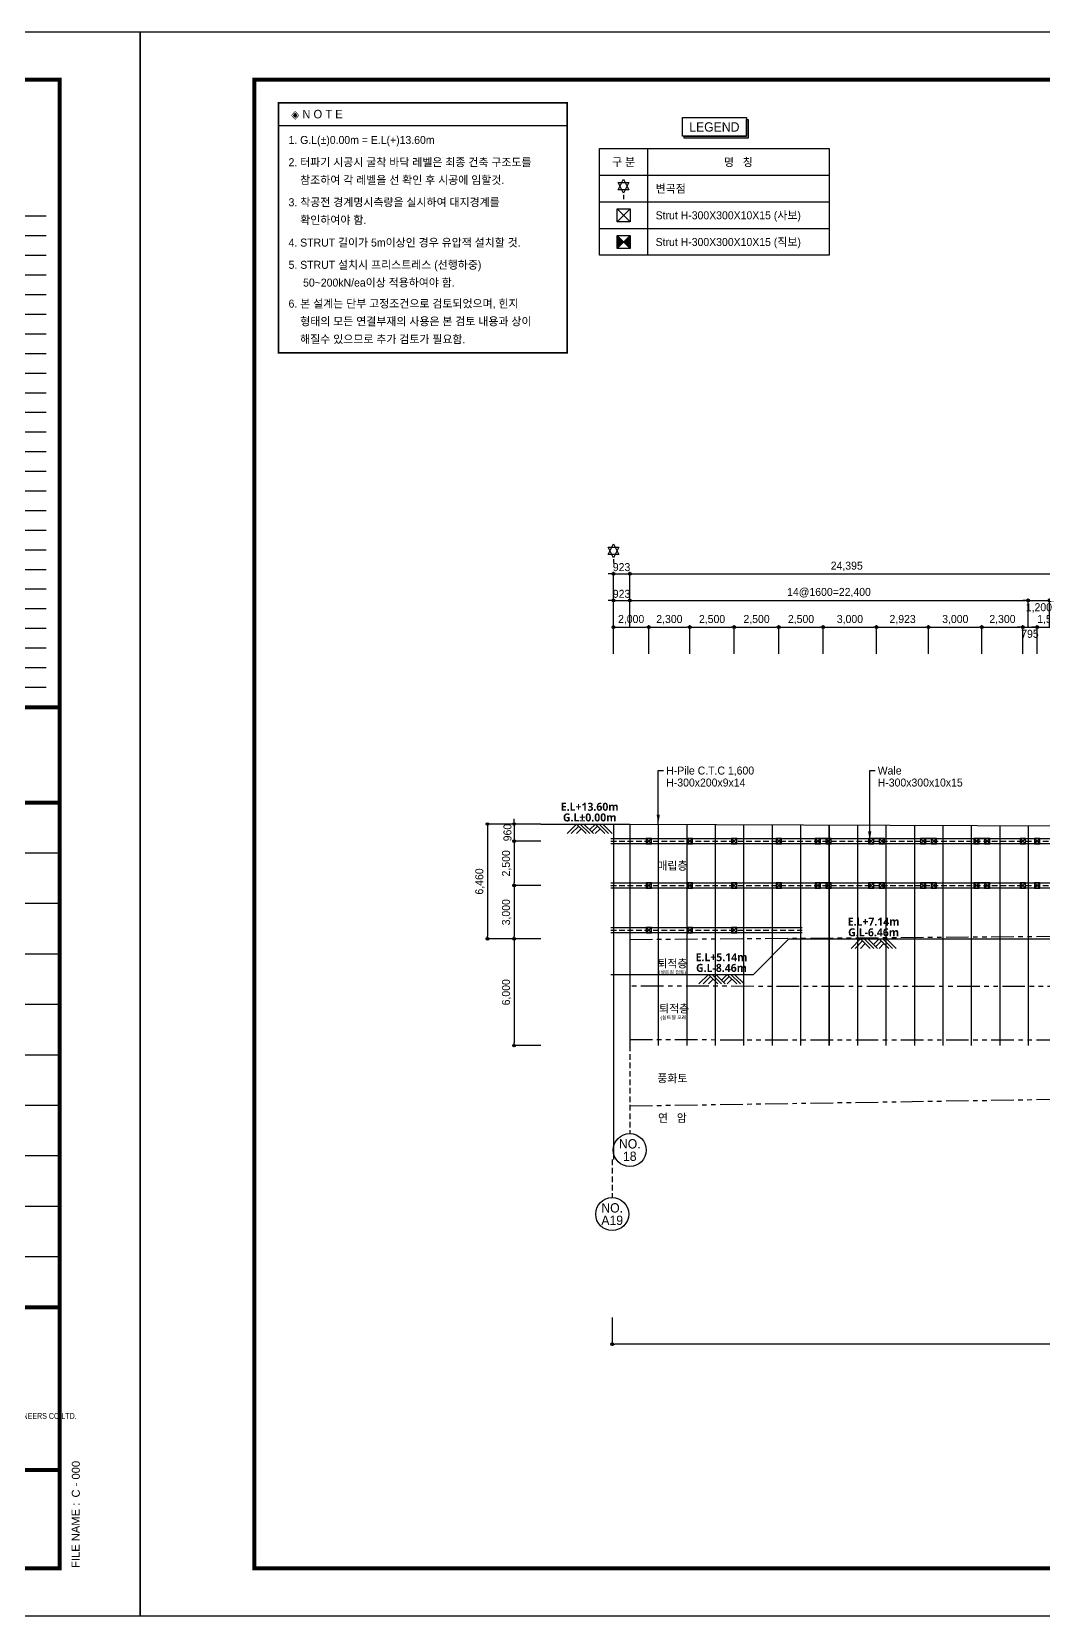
# Model space of a CAD drawing. Header units: millimetres. Extents: x 1073475 to 2890243, y -1340830 to -367733.
# Drawn here: x 2329089 to 2385959, y -456833 to -367733 of the extents above; entities that cross this region are included whole.
import ezdxf
from ezdxf.enums import TextEntityAlignment as Align

# ---------------------------------------------------------------- set-up
doc = ezdxf.new("R2010")
doc.units = ezdxf.units.MM
doc.header["$LTSCALE"] = 50
doc.header["$PDMODE"] = 3
doc.header["$PDSIZE"] = 100
doc.linetypes.add('HIDDEN', pattern=[9.525, 6.35, -3.175])
doc.linetypes.add('PHANTOM', pattern=[63.5, 31.75, -6.35, 6.35, -6.35, 6.35, -6.35])
doc.layers.get('Defpoints').update_dxf_attribs({"color": 151})
for name, color, linetype in [('0-재료표-1', 3, 'Continuous'), ('0-재료표-T', 7, 'Continuous'), ('1', 1, 'Continuous'), ('11', 11, 'Continuous'), ('3', 3, 'Continuous'), ('4', 4, 'Continuous'), ('C-BOX', 1, 'Continuous'), ('C-DIM', 7, 'Continuous'), ('C-제원표T', 7, 'Continuous'), ('C_DIM', 1, 'Continuous'), ('NO', 2, 'Continuous'), ('NO-1', 9, 'HIDDEN'), ('PILE', 3, 'Continuous'), ('STRUT', 3, 'Continuous'), ('TEX', 3, 'Continuous'), ('TEXT', 3, 'Continuous'), ('TEXT1', 7, 'Continuous'), ('WALE-1', 3, 'Continuous'), ('WALE-2', 1, 'Continuous'), ('변곡점', 1, 'Continuous'), ('주상도0', 222, 'Continuous')]:
    doc.layers.add(name, color=color, linetype=linetype)
doc.styles.add('$1$돋움', font='')
doc.styles.add('RXHG', font='arial.ttf')
doc.styles.add('돋움', font='')
doc.styles.add('맑은고딕', font='malgunbd.ttf')
doc.styles.get('$1$돋움').set_extended_font_data('Dotum')
doc.styles.get('돋움').set_extended_font_data('Dotum')
doc.dimstyles.new('SAM-200-지시선', dxfattribs={"dimscale": 0.1, "dimtxt": 300, "dimasz": 360, "dimexe": 70, "dimexo": 0, "dimgap": 100, "dimtad": 1, "dimdec": 0, "dimzin": 0, "dimdsep": 46, "dimlunit": 6, "dimtxsty": '돋움', "dimcen": 100, "dimclrd": 1, "dimclre": 1, "dimclrt": 256, "dimadec": 0, "dimazin": 0, "dimtfac": 1, "dimtdec": 0, "dimtix": 1, "dimtmove": 2, "dimatfit": 3, "dimfxl": 70, "dimtolj": 1, "dimtzin": 0, "dimlwd": -1, "dimlwe": -1, "dimarcsym": 0})
doc.dimstyles.new('SAM-300', dxfattribs={"dimscale": 1.5, "dimtxt": 300, "dimasz": 100, "dimexe": 70, "dimexo": 0, "dimgap": 100, "dimtad": 1, "dimdec": 0, "dimzin": 0, "dimdsep": 46, "dimlunit": 6, "dimtxsty": '돋움', "dimblk": 'ORIGIN', "dimcen": 100, "dimclrd": 1, "dimclre": 1, "dimclrt": 7, "dimadec": 0, "dimazin": 0, "dimtfac": 1, "dimtdec": 0, "dimtix": 1, "dimtmove": 2, "dimatfit": 3, "dimfxl": 70, "dimtolj": 1, "dimtzin": 0, "dimlwd": -1, "dimlwe": -1, "dimarcsym": 0})

# ---------------------------------------------------------------- blocks, each defined once
blk = doc.blocks.new('dbox')
at = {"layer": '11'}
for p, q in [((4288, 57600), (81088, 57600)), ((4288, 1800), (4288, 57600)), ((81088, 57600), (81088, 1800)), ((81088, 1800), (4288, 1800))]:
    blk.add_line(p, q, dxfattribs=at)
at = {"layer": '11', "const_width": 150}
blk.add_lwpolyline([(81088, 1800), (4288, 1800), (4288, 57600), (81088, 57600)], close=True, dxfattribs=at)
for points in [[(81088, 34076), (74675, 34076)], [(81088, 30501), (74675, 30501)], [(81088, 11577), (74675, 11577)], [(81088, 5480), (74675, 5480)]]:
    blk.add_lwpolyline(points, dxfattribs=at)
at = {"layer": '3'}
for p, q in [((81088, 28609), (74675, 28609)), ((81088, 26717), (74675, 26717)), ((81088, 24824), (74675, 24824)), ((81088, 22932), (74675, 22932)), ((81088, 21039), (74675, 21039)), ((81088, 19147), (74675, 19147)), ((81088, 17255), (74675, 17255)), ((81088, 15362), (74675, 15362)), ((81088, 13470), (74675, 13470))]:
    blk.add_line(p, q, dxfattribs=at)
at = {"layer": '4'}
for p, q in [((80586, 52479), (75119, 52479)), ((80586, 51743), (75119, 51743)), ((80586, 51007), (75119, 51007)), ((80586, 50271), (75119, 50271)), ((80586, 49536), (75119, 49536)), ((80586, 48800), (75119, 48800)), ((80586, 48064), (75119, 48064)), ((80586, 47328), (75119, 47328)), ((80586, 46592), (75119, 46592)), ((80586, 45856), (75119, 45856)), ((80586, 45120), (75119, 45120)), ((80586, 44384), (75119, 44384)), ((80586, 43648), (75119, 43648)), ((80586, 42912), (75119, 42912)), ((80586, 42176), (75119, 42176)), ((80586, 41440), (75119, 41440)), ((80586, 40704), (75119, 40704)), ((80586, 39968), (75119, 39968)), ((80586, 39232), (75119, 39232)), ((80586, 38497), (75119, 38497)), ((80586, 37761), (75119, 37761)), ((80586, 37025), (75119, 37025)), ((80586, 36289), (75119, 36289)), ((80586, 35553), (75119, 35553)), ((80586, 34817), (75119, 34817))]:
    blk.add_line(p, q, dxfattribs=at)
at = {"layer": 'TEXT', "color": 7}
for p, q in [((0, 59400), (84100, 59400)), ((0, 0), (0, 59400)), ((84100, 59400), (84100, 0)), ((84100, 0), (0, 0))]:
    blk.add_line(p, q, dxfattribs=at)
at = {"layer": 'TEX', "color": 7, "linetype": 'Continuous', "style": 'RXHG', "width": 1}
blk.add_text('FILE NAME : ', height=300, rotation=90, dxfattribs=at).set_placement((81831, 1813))
at = {"layer": 'TEX', "color": 6, "linetype": 'Continuous', "style": 'RXHG', "width": 1}
for tag, p in [('일자', (76628, 15972)), ('축척', (76628, 13925)), ('설계번호', (76684, 12170))]:
    blk.add_attdef(tag, p, '', height=300, dxfattribs=at)
at = {"layer": 'TEX', "color": 7, "linetype": 'Continuous', "style": 'RXHG', "width": 1}
blk.add_attdef('파일명', (81840, 4453), '', height=300, rotation=90, dxfattribs=at)
at = {"layer": 'TEX', "linetype": 'Continuous', "style": 'RXHG', "width": 1}
for tag, p in [('도면명-1', (77799, 3389)), ('도면명-2', (77799, 2662))]:
    blk.add_attdef(tag, text='', height=400, dxfattribs=at).set_placement(p, align=Align.CENTER)
at = {"layer": 'TEXT1', "color": 4, "style": 'RXHG', "width": 0.68}
blk.add_text('SUNG WOO ARCHITECTS & ENGINEERS CO.LTD.', height=222.88, dxfattribs=at).set_placement((75467, 7400))
blk = doc.blocks.new('_Origin')
at = {"color": 0, "linetype": 'ByBlock', "lineweight": -2}
blk.add_line((0, 0), (-1, 0), dxfattribs=at)
blk.add_circle((0, 0), 0.5, dxfattribs=at)
blk = doc.blocks.new('*D248')
at = {"layer": 'C_DIM', "color": 1, "ltscale": 0.2, "transparency": 16777216}
for p, q in [((2362712, -399717), (2362712, -398112)), ((2362862, -398217), (2386957, -398217)), ((2387107, -399717), (2387107, -398112))]:
    blk.add_line(p, q, dxfattribs=at)
at = {"layer": 'Defpoints', "color": 0, "ltscale": 0.2, "transparency": 16777216}
for p in [(2387107, -398217), (2362712, -399717), (2387107, -399717)]:
    blk.add_point(p, dxfattribs=at)
at = {"layer": 'C_DIM', "color": 1, "ltscale": 0.2, "transparency": 16777216, "xscale": 150, "yscale": 150, "zscale": 150, "rotation": 180}
blk.add_blockref('_Origin', (2362712, -398217), dxfattribs=at)
at = {"layer": 'C_DIM', "color": 1, "ltscale": 0.2, "transparency": 16777216, "xscale": 150, "yscale": 150, "zscale": 150}
blk.add_blockref('_Origin', (2387107, -398217), dxfattribs=at)
at = {"layer": 'C_DIM', "color": 7, "ltscale": 0.2, "transparency": 16777216, "insert": (2374909, -397798), "char_height": 450, "attachment_point": 5, "style": '돋움'}
blk.add_mtext('\\A1;24,395', dxfattribs=at)
blk = doc.blocks.new('*D252')
at = {"layer": 'C_DIM', "color": 1, "ltscale": 0.2, "transparency": 16777216}
for p, q in [((2362712, -401217), (2362712, -399612)), ((2362862, -399717), (2384962, -399717)), ((2385112, -401217), (2385112, -399612))]:
    blk.add_line(p, q, dxfattribs=at)
at = {"layer": 'Defpoints', "color": 0, "ltscale": 0.2, "transparency": 16777216}
for p in [(2385112, -399717), (2362712, -401217), (2385112, -401217)]:
    blk.add_point(p, dxfattribs=at)
at = {"layer": 'C_DIM', "color": 1, "ltscale": 0.2, "transparency": 16777216, "xscale": 150, "yscale": 150, "zscale": 150, "rotation": 180}
blk.add_blockref('_Origin', (2362712, -399717), dxfattribs=at)
at = {"layer": 'C_DIM', "color": 1, "ltscale": 0.2, "transparency": 16777216, "xscale": 150, "yscale": 150, "zscale": 150}
blk.add_blockref('_Origin', (2385112, -399717), dxfattribs=at)
at = {"layer": 'C_DIM', "color": 7, "ltscale": 0.2, "transparency": 16777216, "insert": (2373912, -399279), "char_height": 450, "attachment_point": 5, "style": '돋움'}
blk.add_mtext('\\A1;14@1600=22,400', dxfattribs=at)
blk = doc.blocks.new('*D253')
at = {"layer": 'C_DIM', "color": 1, "ltscale": 0.2, "transparency": 16777216}
for p, q in [((2384962, -399717), (2384812, -399717)), ((2385112, -401217), (2385112, -399612)), ((2385112, -399717), (2386312, -399717)), ((2386312, -401217), (2386312, -399612)), ((2386462, -399717), (2386612, -399717))]:
    blk.add_line(p, q, dxfattribs=at)
at = {"layer": 'Defpoints', "color": 0, "ltscale": 0.2, "transparency": 16777216}
for p in [(2386312, -399717), (2385112, -401217), (2386312, -401217)]:
    blk.add_point(p, dxfattribs=at)
at = {"layer": 'C_DIM', "color": 1, "ltscale": 0.2, "transparency": 16777216, "xscale": 150, "yscale": 150, "zscale": 150}
blk.add_blockref('_Origin', (2385112, -399717), dxfattribs=at)
at = {"layer": 'C_DIM', "color": 1, "ltscale": 0.2, "transparency": 16777216, "xscale": 150, "yscale": 150, "zscale": 150, "rotation": 180}
blk.add_blockref('_Origin', (2386312, -399717), dxfattribs=at)
at = {"layer": 'C_DIM', "color": 7, "ltscale": 0.2, "transparency": 16777216, "char_height": 450, "attachment_point": 5, "style": '돋움'}
for s, insert in [('\\A1;1,200', (2385712, -400136)), ('\\A1;', (2385712, -399342))]:
    blk.add_mtext(s, dxfattribs=dict(at, insert=insert))
blk = doc.blocks.new('*D262')
at = {"layer": 'C_DIM', "color": 1, "ltscale": 0.2, "transparency": 16777216}
for p, q in [((2363789, -402717), (2363789, -401112)), ((2363939, -401217), (2365939, -401217)), ((2366089, -402717), (2366089, -401112))]:
    blk.add_line(p, q, dxfattribs=at)
at = {"layer": 'Defpoints', "color": 0, "ltscale": 0.2, "transparency": 16777216}
for p in [(2366089, -401217), (2363789, -402717), (2366089, -402717)]:
    blk.add_point(p, dxfattribs=at)
at = {"layer": 'C_DIM', "color": 1, "ltscale": 0.2, "transparency": 16777216, "xscale": 150, "yscale": 150, "zscale": 150, "rotation": 180}
blk.add_blockref('_Origin', (2363789, -401217), dxfattribs=at)
at = {"layer": 'C_DIM', "color": 1, "ltscale": 0.2, "transparency": 16777216, "xscale": 150, "yscale": 150, "zscale": 150}
blk.add_blockref('_Origin', (2366089, -401217), dxfattribs=at)
at = {"layer": 'C_DIM', "color": 7, "ltscale": 0.2, "transparency": 16777216, "insert": (2364939, -400798), "char_height": 450, "attachment_point": 5, "style": '돋움'}
blk.add_mtext('\\A1;2,300', dxfattribs=at)
blk = doc.blocks.new('*D263')
at = {"layer": 'C_DIM', "color": 1, "ltscale": 0.2, "transparency": 16777216}
for p, q in [((2366089, -402717), (2366089, -401112)), ((2366239, -401217), (2368439, -401217)), ((2368589, -402717), (2368589, -401112))]:
    blk.add_line(p, q, dxfattribs=at)
at = {"layer": 'Defpoints', "color": 0, "ltscale": 0.2, "transparency": 16777216}
for p in [(2368589, -401217), (2366089, -402717), (2368589, -402717)]:
    blk.add_point(p, dxfattribs=at)
at = {"layer": 'C_DIM', "color": 1, "ltscale": 0.2, "transparency": 16777216, "xscale": 150, "yscale": 150, "zscale": 150, "rotation": 180}
blk.add_blockref('_Origin', (2366089, -401217), dxfattribs=at)
at = {"layer": 'C_DIM', "color": 1, "ltscale": 0.2, "transparency": 16777216, "xscale": 150, "yscale": 150, "zscale": 150}
blk.add_blockref('_Origin', (2368589, -401217), dxfattribs=at)
at = {"layer": 'C_DIM', "color": 7, "ltscale": 0.2, "transparency": 16777216, "insert": (2367339, -400798), "char_height": 450, "attachment_point": 5, "style": '돋움'}
blk.add_mtext('\\A1;2,500', dxfattribs=at)
blk = doc.blocks.new('*D264')
at = {"layer": 'C_DIM', "color": 1, "ltscale": 0.2, "transparency": 16777216}
for p, q in [((2368589, -402717), (2368589, -401112)), ((2368739, -401217), (2370939, -401217)), ((2371089, -402717), (2371089, -401112))]:
    blk.add_line(p, q, dxfattribs=at)
at = {"layer": 'Defpoints', "color": 0, "ltscale": 0.2, "transparency": 16777216}
for p in [(2371089, -401217), (2368589, -402717), (2371089, -402717)]:
    blk.add_point(p, dxfattribs=at)
at = {"layer": 'C_DIM', "color": 1, "ltscale": 0.2, "transparency": 16777216, "xscale": 150, "yscale": 150, "zscale": 150, "rotation": 180}
blk.add_blockref('_Origin', (2368589, -401217), dxfattribs=at)
at = {"layer": 'C_DIM', "color": 1, "ltscale": 0.2, "transparency": 16777216, "xscale": 150, "yscale": 150, "zscale": 150}
blk.add_blockref('_Origin', (2371089, -401217), dxfattribs=at)
at = {"layer": 'C_DIM', "color": 7, "ltscale": 0.2, "transparency": 16777216, "insert": (2369839, -400798), "char_height": 450, "attachment_point": 5, "style": '돋움'}
blk.add_mtext('\\A1;2,500', dxfattribs=at)
blk = doc.blocks.new('*D265')
at = {"layer": 'C_DIM', "color": 1, "ltscale": 0.2, "transparency": 16777216}
for p, q in [((2371089, -402717), (2371089, -401112)), ((2371239, -401217), (2373439, -401217)), ((2373589, -402717), (2373589, -401112))]:
    blk.add_line(p, q, dxfattribs=at)
at = {"layer": 'Defpoints', "color": 0, "ltscale": 0.2, "transparency": 16777216}
for p in [(2373589, -401217), (2371089, -402717), (2373589, -402717)]:
    blk.add_point(p, dxfattribs=at)
at = {"layer": 'C_DIM', "color": 1, "ltscale": 0.2, "transparency": 16777216, "xscale": 150, "yscale": 150, "zscale": 150, "rotation": 180}
blk.add_blockref('_Origin', (2371089, -401217), dxfattribs=at)
at = {"layer": 'C_DIM', "color": 1, "ltscale": 0.2, "transparency": 16777216, "xscale": 150, "yscale": 150, "zscale": 150}
blk.add_blockref('_Origin', (2373589, -401217), dxfattribs=at)
at = {"layer": 'C_DIM', "color": 7, "ltscale": 0.2, "transparency": 16777216, "insert": (2372339, -400798), "char_height": 450, "attachment_point": 5, "style": '돋움'}
blk.add_mtext('\\A1;2,500', dxfattribs=at)
blk = doc.blocks.new('*D266')
at = {"layer": 'C_DIM', "color": 1, "ltscale": 0.2, "transparency": 16777216}
for p, q in [((2373589, -402717), (2373589, -401112)), ((2373739, -401217), (2376439, -401217)), ((2376589, -402717), (2376589, -401112))]:
    blk.add_line(p, q, dxfattribs=at)
at = {"layer": 'Defpoints', "color": 0, "ltscale": 0.2, "transparency": 16777216}
for p in [(2376589, -401217), (2373589, -402717), (2376589, -402717)]:
    blk.add_point(p, dxfattribs=at)
at = {"layer": 'C_DIM', "color": 1, "ltscale": 0.2, "transparency": 16777216, "xscale": 150, "yscale": 150, "zscale": 150, "rotation": 180}
blk.add_blockref('_Origin', (2373589, -401217), dxfattribs=at)
at = {"layer": 'C_DIM', "color": 1, "ltscale": 0.2, "transparency": 16777216, "xscale": 150, "yscale": 150, "zscale": 150}
blk.add_blockref('_Origin', (2376589, -401217), dxfattribs=at)
at = {"layer": 'C_DIM', "color": 7, "ltscale": 0.2, "transparency": 16777216, "insert": (2375089, -400798), "char_height": 450, "attachment_point": 5, "style": '돋움'}
blk.add_mtext('\\A1;3,000', dxfattribs=at)
blk = doc.blocks.new('*D267')
at = {"layer": 'C_DIM', "color": 1, "ltscale": 0.2, "transparency": 16777216}
for p, q in [((2376589, -402717), (2376589, -401112)), ((2376739, -401217), (2379362, -401217)), ((2379512, -402717), (2379512, -401112))]:
    blk.add_line(p, q, dxfattribs=at)
at = {"layer": 'Defpoints', "color": 0, "ltscale": 0.2, "transparency": 16777216}
for p in [(2379512, -401217), (2376589, -402717), (2379512, -402717)]:
    blk.add_point(p, dxfattribs=at)
at = {"layer": 'C_DIM', "color": 1, "ltscale": 0.2, "transparency": 16777216, "xscale": 150, "yscale": 150, "zscale": 150, "rotation": 180}
blk.add_blockref('_Origin', (2376589, -401217), dxfattribs=at)
at = {"layer": 'C_DIM', "color": 1, "ltscale": 0.2, "transparency": 16777216, "xscale": 150, "yscale": 150, "zscale": 150}
blk.add_blockref('_Origin', (2379512, -401217), dxfattribs=at)
at = {"layer": 'C_DIM', "color": 7, "ltscale": 0.2, "transparency": 16777216, "insert": (2378050, -400798), "char_height": 450, "attachment_point": 5, "style": '돋움'}
blk.add_mtext('\\A1;2,923', dxfattribs=at)
blk = doc.blocks.new('*D268')
at = {"layer": 'C_DIM', "color": 1, "ltscale": 0.2, "transparency": 16777216}
for p, q in [((2379512, -402717), (2379512, -401112)), ((2379662, -401217), (2382362, -401217)), ((2382512, -402717), (2382512, -401112))]:
    blk.add_line(p, q, dxfattribs=at)
at = {"layer": 'Defpoints', "color": 0, "ltscale": 0.2, "transparency": 16777216}
for p in [(2382512, -401217), (2379512, -402717), (2382512, -402717)]:
    blk.add_point(p, dxfattribs=at)
at = {"layer": 'C_DIM', "color": 1, "ltscale": 0.2, "transparency": 16777216, "xscale": 150, "yscale": 150, "zscale": 150, "rotation": 180}
blk.add_blockref('_Origin', (2379512, -401217), dxfattribs=at)
at = {"layer": 'C_DIM', "color": 1, "ltscale": 0.2, "transparency": 16777216, "xscale": 150, "yscale": 150, "zscale": 150}
blk.add_blockref('_Origin', (2382512, -401217), dxfattribs=at)
at = {"layer": 'C_DIM', "color": 7, "ltscale": 0.2, "transparency": 16777216, "insert": (2381012, -400798), "char_height": 450, "attachment_point": 5, "style": '돋움'}
blk.add_mtext('\\A1;3,000', dxfattribs=at)
blk = doc.blocks.new('*D269')
at = {"layer": 'C_DIM', "color": 1, "ltscale": 0.2, "transparency": 16777216}
for p, q in [((2382512, -402717), (2382512, -401112)), ((2382662, -401217), (2384662, -401217)), ((2384812, -402717), (2384812, -401112))]:
    blk.add_line(p, q, dxfattribs=at)
at = {"layer": 'Defpoints', "color": 0, "ltscale": 0.2, "transparency": 16777216}
for p in [(2384812, -401217), (2382512, -402717), (2384812, -402717)]:
    blk.add_point(p, dxfattribs=at)
at = {"layer": 'C_DIM', "color": 1, "ltscale": 0.2, "transparency": 16777216, "xscale": 150, "yscale": 150, "zscale": 150, "rotation": 180}
blk.add_blockref('_Origin', (2382512, -401217), dxfattribs=at)
at = {"layer": 'C_DIM', "color": 1, "ltscale": 0.2, "transparency": 16777216, "xscale": 150, "yscale": 150, "zscale": 150}
blk.add_blockref('_Origin', (2384812, -401217), dxfattribs=at)
at = {"layer": 'C_DIM', "color": 7, "ltscale": 0.2, "transparency": 16777216, "insert": (2383662, -400798), "char_height": 450, "attachment_point": 5, "style": '돋움'}
blk.add_mtext('\\A1;2,300', dxfattribs=at)
blk = doc.blocks.new('*D270')
at = {"layer": 'C_DIM', "color": 1, "ltscale": 0.2, "transparency": 16777216}
for p, q in [((2384662, -401217), (2384512, -401217)), ((2384812, -402717), (2384812, -401112)), ((2384812, -401217), (2385607, -401217)), ((2385607, -402717), (2385607, -401112)), ((2385757, -401217), (2385907, -401217))]:
    blk.add_line(p, q, dxfattribs=at)
at = {"layer": 'Defpoints', "color": 0, "ltscale": 0.2, "transparency": 16777216}
for p in [(2385607, -401217), (2384812, -402717), (2385607, -402717)]:
    blk.add_point(p, dxfattribs=at)
at = {"layer": 'C_DIM', "color": 1, "ltscale": 0.2, "transparency": 16777216, "xscale": 150, "yscale": 150, "zscale": 150}
blk.add_blockref('_Origin', (2384812, -401217), dxfattribs=at)
at = {"layer": 'C_DIM', "color": 1, "ltscale": 0.2, "transparency": 16777216, "xscale": 150, "yscale": 150, "zscale": 150, "rotation": 180}
blk.add_blockref('_Origin', (2385607, -401217), dxfattribs=at)
at = {"layer": 'C_DIM', "color": 7, "ltscale": 0.2, "transparency": 16777216, "char_height": 450, "attachment_point": 5, "style": '돋움'}
for s, insert in [('\\A1;', (2385209, -400842)), ('\\A1;795', (2385209, -401592))]:
    blk.add_mtext(s, dxfattribs=dict(at, insert=insert))
blk = doc.blocks.new('*D271')
at = {"layer": 'C_DIM', "color": 1, "ltscale": 0.2, "transparency": 16777216}
for p, q in [((2385457, -401217), (2385307, -401217)), ((2385607, -402717), (2385607, -401112)), ((2385607, -401217), (2387107, -401217)), ((2387107, -402717), (2387107, -401112)), ((2387257, -401217), (2387407, -401217))]:
    blk.add_line(p, q, dxfattribs=at)
at = {"layer": 'Defpoints', "color": 0, "ltscale": 0.2, "transparency": 16777216}
for p in [(2387107, -401217), (2385607, -402717), (2387107, -402717)]:
    blk.add_point(p, dxfattribs=at)
at = {"layer": 'C_DIM', "color": 1, "ltscale": 0.2, "transparency": 16777216, "xscale": 150, "yscale": 150, "zscale": 150}
blk.add_blockref('_Origin', (2385607, -401217), dxfattribs=at)
at = {"layer": 'C_DIM', "color": 1, "ltscale": 0.2, "transparency": 16777216, "xscale": 150, "yscale": 150, "zscale": 150, "rotation": 180}
blk.add_blockref('_Origin', (2387107, -401217), dxfattribs=at)
at = {"layer": 'C_DIM', "color": 7, "ltscale": 0.2, "transparency": 16777216, "insert": (2386357, -400798), "char_height": 450, "attachment_point": 5, "style": '돋움'}
blk.add_mtext('\\A1;1,500', dxfattribs=at)
blk = doc.blocks.new('A$C27FB2790')
at = {"layer": '변곡점'}
blk.add_line((0, 546), (0, 383), dxfattribs=at)
for points in [[(-200, 725), (0, 1125), (200, 725)], [(200, 1005), (0, 605), (-200, 1005)]]:
    blk.add_lwpolyline(points, close=True, dxfattribs=at)
blk = doc.blocks.new('A$C2C820FBA')
at = {"layer": 'STRUT'}
for p, q in [((150, 150), (-150, -150)), ((-150, 150), (150, -150))]:
    blk.add_line(p, q, dxfattribs=at)
blk.add_lwpolyline([(-150, 150), (150, 150), (150, -150), (-150, -150)], close=True, dxfattribs=at)
blk = doc.blocks.new('111111')
at = {"layer": 'Defpoints', "ltscale": 0.2}
for p, q in [((-150, 0), (150, 0)), ((-150, -300), (150, -300))]:
    blk.add_line(p, q, dxfattribs=at)
at = {"layer": 'STRUT'}
for p in [(-300, -150), (300, -150)]:
    blk.add_blockref('A$C2C820FBA', p, dxfattribs=at)
blk = doc.blocks.new('A$C62E05D53')
at = {"layer": '1'}
for p, q in [((-273, 0), (-628, -356)), ((84, -356), (-273, 0)), ((221, -356), (-137, 0)), ((357, -356), (0, 0)), ((429, 0), (215, -215)), ((787, -356), (429, 0)), ((923, -356), (566, 0)), ((1060, -356), (703, 0)), ((-195, -78), (-472, -356)), ((-97, -175), (-277, -356)), ((508, -78), (294, -293)), ((605, -175), (425, -356))]:
    blk.add_line(p, q, dxfattribs=at)
blk = doc.blocks.new('*D302')
at = {"layer": 'C-DIM', "color": 1, "ltscale": 0.2, "transparency": 16777216}
for p, q in [((2357712, -418744), (2356107, -418744)), ((2356212, -418894), (2356212, -424594)), ((2357712, -424744), (2356107, -424744))]:
    blk.add_line(p, q, dxfattribs=at)
at = {"layer": 'Defpoints', "color": 0, "ltscale": 0.2, "transparency": 16777216}
for p in [(2357712, -418744), (2356212, -424744), (2357712, -424744)]:
    blk.add_point(p, dxfattribs=at)
at = {"layer": 'C-DIM', "color": 1, "ltscale": 0.2, "transparency": 16777216, "xscale": 150, "yscale": 150, "zscale": 150}
for p, rotation in [((2356212, -418744), 90), ((2356212, -424744), 270)]:
    blk.add_blockref('_Origin', p, dxfattribs=dict(at, rotation=rotation))
at = {"layer": 'C-DIM', "color": 7, "ltscale": 0.2, "transparency": 16777216, "insert": (2355793, -421744), "char_height": 450, "attachment_point": 5, "rotation": 90, "style": '돋움'}
blk.add_mtext('\\A1;6,000', dxfattribs=at)
blk = doc.blocks.new('*D303')
at = {"layer": 'C-DIM', "color": 1, "ltscale": 0.2, "transparency": 16777216}
for p, q in [((2356212, -412284), (2354607, -412284)), ((2354712, -412434), (2354712, -418594)), ((2356212, -418744), (2354607, -418744))]:
    blk.add_line(p, q, dxfattribs=at)
at = {"layer": 'Defpoints', "color": 0, "ltscale": 0.2, "transparency": 16777216}
for p in [(2356212, -412284), (2354712, -418744), (2356212, -418744)]:
    blk.add_point(p, dxfattribs=at)
at = {"layer": 'C-DIM', "color": 1, "ltscale": 0.2, "transparency": 16777216, "xscale": 150, "yscale": 150, "zscale": 150}
for p, rotation in [((2354712, -412284), 90), ((2354712, -418744), 270)]:
    blk.add_blockref('_Origin', p, dxfattribs=dict(at, rotation=rotation))
at = {"layer": 'C-DIM', "color": 7, "ltscale": 0.2, "transparency": 16777216, "insert": (2354293, -415514), "char_height": 450, "attachment_point": 5, "rotation": 90, "style": '돋움'}
blk.add_mtext('\\A1;6,460', dxfattribs=at)
blk = doc.blocks.new('*D304')
at = {"layer": 'C-DIM', "color": 1, "ltscale": 0.2, "transparency": 16777216}
for p, q in [((2357712, -415744), (2356107, -415744)), ((2356212, -415894), (2356212, -418594)), ((2357712, -418744), (2356107, -418744))]:
    blk.add_line(p, q, dxfattribs=at)
at = {"layer": 'Defpoints', "color": 0, "ltscale": 0.2, "transparency": 16777216}
for p in [(2357712, -415744), (2356212, -418744), (2357712, -418744)]:
    blk.add_point(p, dxfattribs=at)
at = {"layer": 'C-DIM', "color": 1, "ltscale": 0.2, "transparency": 16777216, "xscale": 150, "yscale": 150, "zscale": 150}
for p, rotation in [((2356212, -415744), 90), ((2356212, -418744), 270)]:
    blk.add_blockref('_Origin', p, dxfattribs=dict(at, rotation=rotation))
at = {"layer": 'C-DIM', "color": 7, "ltscale": 0.2, "transparency": 16777216, "insert": (2355793, -417244), "char_height": 450, "attachment_point": 5, "rotation": 90, "style": '돋움'}
blk.add_mtext('\\A1;3,000', dxfattribs=at)
blk = doc.blocks.new('*D305')
at = {"layer": 'C-DIM', "color": 1, "ltscale": 0.2, "transparency": 16777216}
for p, q in [((2357712, -412284), (2356107, -412284)), ((2356212, -412134), (2356212, -411984)), ((2356212, -412284), (2356212, -413244)), ((2357712, -413244), (2356107, -413244)), ((2356212, -413394), (2356212, -413544))]:
    blk.add_line(p, q, dxfattribs=at)
at = {"layer": 'Defpoints', "color": 0, "ltscale": 0.2, "transparency": 16777216}
for p in [(2357712, -412284), (2356212, -413244), (2357712, -413244)]:
    blk.add_point(p, dxfattribs=at)
at = {"layer": 'C-DIM', "color": 1, "ltscale": 0.2, "transparency": 16777216, "xscale": 150, "yscale": 150, "zscale": 150}
for p, rotation in [((2356212, -412284), 270), ((2356212, -413244), 90)]:
    blk.add_blockref('_Origin', p, dxfattribs=dict(at, rotation=rotation))
at = {"layer": 'C-DIM', "color": 7, "ltscale": 0.2, "transparency": 16777216, "insert": (2355837, -412764), "char_height": 450, "attachment_point": 5, "rotation": 90, "style": '돋움'}
blk.add_mtext('\\A1;960', dxfattribs=at)
blk = doc.blocks.new('*D306')
at = {"layer": 'C-DIM', "color": 1, "ltscale": 0.2, "transparency": 16777216}
for p, q in [((2357712, -413244), (2356107, -413244)), ((2356212, -413394), (2356212, -415594)), ((2357712, -415744), (2356107, -415744))]:
    blk.add_line(p, q, dxfattribs=at)
at = {"layer": 'Defpoints', "color": 0, "ltscale": 0.2, "transparency": 16777216}
for p in [(2357712, -413244), (2356212, -415744), (2357712, -415744)]:
    blk.add_point(p, dxfattribs=at)
at = {"layer": 'C-DIM', "color": 1, "ltscale": 0.2, "transparency": 16777216, "xscale": 150, "yscale": 150, "zscale": 150}
for p, rotation in [((2356212, -413244), 90), ((2356212, -415744), 270)]:
    blk.add_blockref('_Origin', p, dxfattribs=dict(at, rotation=rotation))
at = {"layer": 'C-DIM', "color": 7, "ltscale": 0.2, "transparency": 16777216, "insert": (2355793, -414494), "char_height": 450, "attachment_point": 5, "rotation": 90, "style": '돋움'}
blk.add_mtext('\\A1;2,500', dxfattribs=at)
blk = doc.blocks.new('31781387137813')
at = {"color": 255}
blk.add_wipeout([(0, 0), (11238, 0), (11238, -9792), (0, -9792)], dxfattribs=at).dxf.layer = '0-재료표-1'
at = {"layer": '0-재료표-1'}
blk.add_line((207, -1060), (11031, -1060), dxfattribs=at)
at = {"layer": '0-재료표-1', "const_width": 60}
blk.add_lwpolyline([(11031, -9585), (11031, -207), (207, -207), (207, -9585)], close=True, dxfattribs=at)
at = {"layer": '0-재료표-T', "style": '$1$돋움'}
for s, height, p in [('◈ N O T E', 320, (683, -633)), ('1. G.L(±)0.00m = E.L(+)13.60m', 300, (587, -1602)), ('2. 터파기 시공시 굴착 바닥 레벨은 최종 건축 구조도를 ', 300, (587, -2436)), ('    참조하여 각 레벨을 선 확인 후 시공에 임할것. ', 300, (587, -3102)), ('3. 착공전 경계명시측량을 실시하여 대지경계를', 300, (587, -3936)), ('    확인하여야 함.', 300, (587, -4602)), ('4. STRUT 길이가 5m이상인 경우 유압잭 설치할 것.', 300, (587, -5448)), ('5. STRUT 설치시 프리스트레스 (선행하중)', 300, (587, -6281)), ('     50~200kN/ea이상 적용하여야 함.', 300, (587, -6948)), ('6. 본 설계는 단부 고정조건으로 검토되었으며, 힌지 ', 300, (587, -7736)), ('    형태의 모든 연결부재의 사용은 본 검토 내용과 상이', 300, (587, -8403)), ('    해질수 있으므로 추가 검토가 필요함.   ', 300, (587, -9069))]:
    blk.add_text(s, height=height, dxfattribs=at).set_placement(p, align=Align.MIDDLE_LEFT)
blk = doc.blocks.new('A$C248D0E1C')
at = {"layer": 'STRUT'}
h = blk.add_hatch(color=4, dxfattribs=at)
h.paths.add_polyline_path([(-150, 150), (-150, -150), (0, 0)])
h.paths.add_polyline_path([(150, 150), (0, 0), (150, -150)])
at = {"layer": 'STRUT', "color": 4}
for p, q in [((150, 150), (-150, -150)), ((-150, 150), (150, -150))]:
    blk.add_line(p, q, dxfattribs=at)
blk.add_lwpolyline([(-150, 150), (150, 150), (150, -150), (-150, -150)], close=True, dxfattribs=at)
blk = doc.blocks.new('*D317')
at = {"layer": 'C_DIM', "color": 1, "ltscale": 0.2, "transparency": 16777216}
for p, q in [((2361789, -402717), (2361789, -401112)), ((2361939, -401217), (2363639, -401217)), ((2363789, -402717), (2363789, -401112))]:
    blk.add_line(p, q, dxfattribs=at)
at = {"layer": 'Defpoints', "color": 0, "ltscale": 0.2, "transparency": 16777216}
for p in [(2363789, -401217), (2361789, -402717), (2363789, -402717)]:
    blk.add_point(p, dxfattribs=at)
at = {"layer": 'C_DIM', "color": 1, "ltscale": 0.2, "transparency": 16777216, "xscale": 150, "yscale": 150, "zscale": 150, "rotation": 180}
blk.add_blockref('_Origin', (2361789, -401217), dxfattribs=at)
at = {"layer": 'C_DIM', "color": 1, "ltscale": 0.2, "transparency": 16777216, "xscale": 150, "yscale": 150, "zscale": 150}
blk.add_blockref('_Origin', (2363789, -401217), dxfattribs=at)
at = {"layer": 'C_DIM', "color": 7, "ltscale": 0.2, "transparency": 16777216, "insert": (2362789, -400798), "char_height": 450, "attachment_point": 5, "style": '돋움'}
blk.add_mtext('\\A1;2,000', dxfattribs=at)
blk = doc.blocks.new('*D318')
at = {"layer": 'C_DIM', "color": 1, "ltscale": 0.2, "transparency": 16777216}
for p, q in [((2361639, -399717), (2361489, -399717)), ((2361789, -401217), (2361789, -399612)), ((2361789, -399717), (2362712, -399717)), ((2362712, -401217), (2362712, -399612)), ((2362862, -399717), (2363012, -399717))]:
    blk.add_line(p, q, dxfattribs=at)
at = {"layer": 'Defpoints', "color": 0, "ltscale": 0.2, "transparency": 16777216}
for p in [(2362712, -399717), (2361789, -401217), (2362712, -401217)]:
    blk.add_point(p, dxfattribs=at)
at = {"layer": 'C_DIM', "color": 1, "ltscale": 0.2, "transparency": 16777216, "xscale": 150, "yscale": 150, "zscale": 150}
blk.add_blockref('_Origin', (2361789, -399717), dxfattribs=at)
at = {"layer": 'C_DIM', "color": 1, "ltscale": 0.2, "transparency": 16777216, "xscale": 150, "yscale": 150, "zscale": 150, "rotation": 180}
blk.add_blockref('_Origin', (2362712, -399717), dxfattribs=at)
at = {"layer": 'C_DIM', "color": 7, "ltscale": 0.2, "transparency": 16777216, "insert": (2362250, -399342), "char_height": 450, "attachment_point": 5, "style": '돋움'}
blk.add_mtext('\\A1;923', dxfattribs=at)
blk = doc.blocks.new('*D319')
at = {"layer": 'C_DIM', "color": 1, "ltscale": 0.2, "transparency": 16777216}
for p, q in [((2361639, -398217), (2361489, -398217)), ((2361789, -399717), (2361789, -398112)), ((2361789, -398217), (2362712, -398217)), ((2362712, -399717), (2362712, -398112)), ((2362862, -398217), (2363012, -398217))]:
    blk.add_line(p, q, dxfattribs=at)
at = {"layer": 'Defpoints', "color": 0, "ltscale": 0.2, "transparency": 16777216}
for p in [(2362712, -398217), (2361789, -399717), (2362712, -399717)]:
    blk.add_point(p, dxfattribs=at)
at = {"layer": 'C_DIM', "color": 1, "ltscale": 0.2, "transparency": 16777216, "xscale": 150, "yscale": 150, "zscale": 150}
blk.add_blockref('_Origin', (2361789, -398217), dxfattribs=at)
at = {"layer": 'C_DIM', "color": 1, "ltscale": 0.2, "transparency": 16777216, "xscale": 150, "yscale": 150, "zscale": 150, "rotation": 180}
blk.add_blockref('_Origin', (2362712, -398217), dxfattribs=at)
at = {"layer": 'C_DIM', "color": 7, "ltscale": 0.2, "transparency": 16777216, "insert": (2362250, -397842), "char_height": 450, "attachment_point": 5, "style": '돋움'}
blk.add_mtext('\\A1;923', dxfattribs=at)
blk = doc.blocks.new('*D795')
at = {"layer": 'C_DIM', "color": 1, "ltscale": 0.2, "transparency": 16777216}
for p, q in [((2361723, -440026), (2361723, -441631)), ((2426682, -440026), (2426682, -441631)), ((2426532, -441526), (2361873, -441526))]:
    blk.add_line(p, q, dxfattribs=at)
at = {"layer": 'Defpoints', "color": 0, "ltscale": 0.2, "transparency": 16777216}
for p in [(2361723, -440026), (2426682, -440026), (2361723, -441526)]:
    blk.add_point(p, dxfattribs=at)
at = {"layer": 'C_DIM', "color": 1, "ltscale": 0.2, "transparency": 16777216, "xscale": 150, "yscale": 150, "zscale": 150, "rotation": 180}
blk.add_blockref('_Origin', (2361723, -441526), dxfattribs=at)
at = {"layer": 'C_DIM', "color": 1, "ltscale": 0.2, "transparency": 16777216, "xscale": 150, "yscale": 150, "zscale": 150}
blk.add_blockref('_Origin', (2426682, -441526), dxfattribs=at)
at = {"layer": 'C_DIM', "color": 7, "ltscale": 0.2, "transparency": 16777216, "insert": (2394202, -441102), "char_height": 450, "attachment_point": 5, "style": '돋움'}
blk.add_mtext('\\A1;C.I.P Φ400 C.T.C 400, H-Pile 300X200X9X14  C.T.C 1,600', dxfattribs=at)

msp = doc.modelspace()

# ---------------------------------------------------------------- linework, layer by layer
for p, q in [((2357711.9, -412283.5), (2362711.9, -412283.5)), ((2369661.6, -420743.5), (2371661.6, -418743.5))]:
    msp.add_line(p, q)
at = {"ltscale": 0.2}
msp.add_lwpolyline([(2362711.9, -412283.5), (2387106.9, -412393.5), (2396589.2, -412473.5), (2419179.1, -412393.5), (2426681.6, -412423.5)], dxfattribs=at)
for points in [[(2371661.6, -418743.5), (2426681.6, -418743.5)], [(2361638.9, -420743.5), (2369661.6, -420743.5)]]:
    msp.add_lwpolyline(points)
at = {"layer": 'C-BOX'}
for p, q in [((2363716.6, -374307.5), (2363716.6, -380307.5)), ((2361016.6, -377307.5), (2373916.6, -377307.5)), ((2361016.6, -378807.5), (2373916.6, -378807.5))]:
    msp.add_line(p, q, dxfattribs=at)
at = {"layer": 'C-BOX', "color": 3}
msp.add_line((2361016.6, -375807.5), (2373916.6, -375807.5), dxfattribs=at)
msp.add_lwpolyline([(2373916.6, -380307.5), (2361016.6, -380307.5), (2361016.6, -374307.5), (2373916.6, -374307.5)], close=True, dxfattribs=at)
at = {"layer": 'NO'}
for centre in [(2362711.9, -430616.2), (2361723.3, -434217)]:
    msp.add_circle(centre, 926.8, dxfattribs=at)
at = {"layer": 'NO-1'}
for points in [[(2362711.9, -424743.5), (2362711.9, -429689.4)], [(2361723.3, -431143.5), (2361723.3, -433290.3)]]:
    msp.add_lwpolyline(points, dxfattribs=at)
at = {"layer": 'PILE'}
for p, q in [((2361788.4, -412283.5), (2361788.4, -431143.5)), ((2361789.4, -412283.5), (2361789.4, -431143.5)), ((2362711.5, -412283.5), (2362711.5, -424743.5)), ((2362712.2, -412283.5), (2362712.2, -424743.5)), ((2364311.5, -412290.8), (2364311.5, -424743.5)), ((2364312.2, -412290.8), (2364312.2, -424743.5)), ((2365911.5, -412298), (2365911.5, -424743.5)), ((2365912.2, -412298), (2365912.2, -424743.5)), ((2367511.5, -412305.2), (2367511.5, -424743.5)), ((2367512.2, -412305.2), (2367512.2, -424743.5)), ((2369111.5, -412312.4), (2369111.5, -424743.5)), ((2369112.2, -412312.4), (2369112.2, -424743.5)), ((2370711.5, -412319.6), (2370711.5, -424743.5)), ((2370712.2, -412319.6), (2370712.2, -424743.5)), ((2372311.5, -412326.8), (2372311.5, -424743.5)), ((2372312.2, -412326.8), (2372312.2, -424743.5)), ((2373911.5, -412334), (2373911.5, -424743.5)), ((2373912.2, -412334), (2373912.2, -424743.5)), ((2375511.5, -412341.3), (2375511.5, -424743.5)), ((2375512.2, -412341.3), (2375512.2, -424743.5)), ((2377111.5, -412348.5), (2377111.5, -424743.5)), ((2377112.2, -412348.5), (2377112.2, -424743.5)), ((2378711.5, -412355.7), (2378711.5, -424743.5)), ((2378712.2, -412355.7), (2378712.2, -424743.5)), ((2380311.5, -412362.9), (2380311.5, -424743.5)), ((2380312.2, -412362.9), (2380312.2, -424743.5)), ((2381911.5, -412370.1), (2381911.5, -424743.5)), ((2381912.2, -412370.1), (2381912.2, -424743.5)), ((2383511.5, -412377.3), (2383511.5, -424743.5)), ((2383512.2, -412377.3), (2383512.2, -424743.5)), ((2385111.5, -412384.5), (2385111.5, -424743.5)), ((2385112.2, -412384.5), (2385112.2, -424743.5))]:
    msp.add_line(p, q, dxfattribs=at)
at = {"layer": 'WALE-1'}
for points in [[(2361638.9, -413093.5), (2426781.6, -413093.5)], [(2426781.6, -413393.5), (2361638.9, -413393.5)], [(2361638.9, -415593.5), (2426781.6, -415593.5)], [(2426781.6, -415893.5), (2361638.9, -415893.5)], [(2361638.9, -418093.5), (2372411.9, -418093.5)], [(2372411.9, -418393.5), (2361638.9, -418393.5)]]:
    msp.add_lwpolyline(points, dxfattribs=at)
at = {"layer": 'WALE-2', "linetype": 'HIDDEN'}
for p, q in [((2361638.9, -413243.5), (2426781.6, -413243.5)), ((2361638.9, -415743.5), (2426781.6, -415743.5)), ((2361638.9, -418243.5), (2372411.9, -418243.5))]:
    msp.add_line(p, q, dxfattribs=at)
at = {"layer": '주상도0', "linetype": 'PHANTOM', "ltscale": 0.8}
for points in [[(2362711.9, -418769.8), (2407789.2, -418433.9), (2426681.6, -418574.2)], [(2426681.6, -421422.6), (2407789.2, -421433.9), (2362711.9, -421406.8)], [(2362711.9, -424406.8), (2407789.2, -424433.9), (2426681.6, -424422.6)], [(2362711.9, -428132.9), (2407789.2, -427433.9), (2426681.6, -427725.9)]]:
    msp.add_lwpolyline(points, dxfattribs=at)

# ---------------------------------------------------------------- block references
ref = msp.add_blockref('dbox', (2209032.7, -456833.1), dxfattribs=dict(xscale=1.5, yscale=1.5, zscale=1.5))
ref.add_attrib('파일명', 'C - 000', (2331793.4, -450154.1), dxfattribs={"layer": 'TEX', "color": 7, "linetype": 'Continuous', "height": 450, "rotation": 90, "style": 'RXHG', "width": 1})
at = {"xscale": 1.5, "yscale": 1.5, "zscale": 1.5}
msp.add_blockref('dbox', (2335182.7, -456833.1), dxfattribs=at)
at = {"layer": 'C-DIM', "xscale": 1.5, "yscale": 1.5, "zscale": 1.5}
for p in [(2360133.8, -412283.5), (2376093.9, -418743.5), (2367544.3, -420743.5)]:
    msp.add_blockref('A$C62E05D53', p, dxfattribs=at)
at = {"layer": 'STRUT', "xscale": 2.4, "yscale": 2.4, "zscale": 2.4}
for name, p in [('A$C2C820FBA', (2362366.6, -378057.5)), ('A$C248D0E1C', (2362366.6, -379557.5))]:
    msp.add_blockref(name, p, dxfattribs=at)
at = {"layer": 'STRUT', "xscale": -1}
for name, p in [('A$C2C820FBA', (2363788.6, -413243.5)), ('A$C2C820FBA', (2366088.6, -413243.5)), ('A$C2C820FBA', (2368588.6, -413243.5)), ('A$C2C820FBA', (2371088.6, -413243.5)), ('111111', (2373588.6, -413093.5)), ('111111', (2376588.6, -413093.5)), ('111111', (2379511.9, -413093.5)), ('111111', (2382511.9, -413093.5)), ('A$C2C820FBA', (2384811.9, -413243.5)), ('A$C2C820FBA', (2385606.9, -413243.5)), ('A$C2C820FBA', (2363788.6, -415743.5)), ('A$C2C820FBA', (2366088.6, -415743.5)), ('A$C2C820FBA', (2368588.6, -415743.5)), ('A$C2C820FBA', (2371088.6, -415743.5)), ('111111', (2373588.6, -415593.5)), ('111111', (2376588.6, -415593.5)), ('111111', (2379511.9, -415593.5)), ('111111', (2382511.9, -415593.5)), ('A$C2C820FBA', (2384811.9, -415743.5)), ('A$C2C820FBA', (2385606.9, -415743.5)), ('A$C2C820FBA', (2363788.6, -418243.5)), ('A$C2C820FBA', (2366088.6, -418243.5)), ('A$C2C820FBA', (2368588.6, -418243.5))]:
    msp.add_blockref(name, p, dxfattribs=at)
at = {"layer": '변곡점', "xscale": 1.5, "yscale": 1.5, "zscale": 1.5}
for p in [(2362366.6, -377721.4), (2361788.9, -398217.1)]:
    msp.add_blockref('A$C27FB2790', p, dxfattribs=at)

# ---------------------------------------------------------------- texts
at = {"layer": '1', "color": 7, "style": '맑은고딕'}
for s, p in [('E.L+13.60m', (2360457.7, -411315.3)), ('G.L%%P0.00m', (2360457.7, -411915.3)), ('E.L+7.14m', (2376417.8, -417775.3)), ('G.L-6.46m', (2376417.8, -418375.3)), ('E.L+5.14m', (2367868.3, -419775.3)), ('G.L-8.46m', (2367868.3, -420375.3))]:
    msp.add_text(s, height=450, dxfattribs=at).set_placement(p, align=Align.MIDDLE)
at = {"layer": 'C-DIM', "color": 7, "style": '돋움'}
for s, p in [('H-Pile C.T.C 1,600', (2364761.9, -409277.2)), ('H-300x200x9x14', (2364761.9, -409952.2)), ('Wale', (2376651, -409277.2)), ('H-300x300x10x15', (2376651, -409952.2))]:
    msp.add_text(s, height=450, dxfattribs=at).set_placement(p, align=Align.MIDDLE_LEFT)
at = {"layer": 'C-제원표T', "style": '돋움'}
for s, p in [('구 분', (2362366.6, -375057.5)), ('명   칭', (2368816.6, -375057.5))]:
    msp.add_text(s, height=450, dxfattribs=at).set_placement(p, align=Align.MIDDLE)
for s, p in [('변곡점', (2364166.6, -376557.5)), ('Strut H-300X300X10X15 (사보)', (2364166.6, -378057.5)), ('Strut H-300X300X10X15 (직보)', (2364166.6, -379557.5))]:
    msp.add_text(s, height=450, dxfattribs=at).set_placement(p, align=Align.MIDDLE_LEFT)
at = {"layer": 'NO', "style": '돋움'}
for s, p in [('NO.', (2362711.9, -430266.2)), ('18', (2362711.9, -430966.2)), ('NO.', (2361723.3, -433867)), ('A19', (2361723.3, -434567))]:
    msp.add_text(s, height=525, dxfattribs=at).set_placement(p, align=Align.MIDDLE_CENTER)
at = {"layer": '주상도0', "linetype": 'PHANTOM', "ltscale": 0.8, "style": '돋움'}
for s, height, p in [('매립층', 450, (2365109.7, -414630.9)), ('퇴적층', 450, (2365109.7, -420128.7)), ('(실트질 점토)', 200, (2365109.7, -420628.7)), ('퇴적층', 450, (2365209.7, -422663.1)), ('(실트질 모래)', 200, (2365209.7, -423163.1)), ('풍화토', 450, (2365109.7, -426583.2)), ('연   암', 450, (2365109.7, -428811.4))]:
    msp.add_text(s, height=height, dxfattribs=at).set_placement(p, align=Align.MIDDLE_CENTER)

# ---------------------------------------------------------------- dimensions: what is measured, and where the dimension line sits
at = {"layer": 'C-DIM', "ltscale": 0.2}
for base, p1, p2, picture, middle in [((2354711.9, -418743.5), (2356211.9, -412283.5), (2356211.9, -418743.5), '*D303', (2354293.2, -415513.5)), ((2356211.9, -424743.5), (2357711.9, -418743.5), (2357711.9, -424743.5), '*D302', (2355793.2, -421743.5))]:
    dim = msp.add_linear_dim(base=base, p1=p1, p2=p2, angle=90, dimstyle='SAM-300', override={"dimexo": 0}, dxfattribs=at)
    dim.commit()
    dim.dimension.update_dxf_attribs({"geometry": picture, "text_midpoint": middle})
for base, p1, p2, picture, middle in [((2356211.9, -413243.5), (2357711.9, -412283.5), (2357711.9, -413243.5), '*D305', (2355836.6, -412763.5)), ((2356211.9, -415743.5), (2357711.9, -413243.5), (2357711.9, -415743.5), '*D306', (2355793.2, -414493.5)), ((2356211.9, -418743.5), (2357711.9, -415743.5), (2357711.9, -418743.5), '*D304', (2355793.2, -417243.5))]:
    dim = msp.add_linear_dim(base=base, p1=p1, p2=p2, angle=90, dimstyle='SAM-300', dxfattribs=at)
    dim.commit()
    dim.dimension.update_dxf_attribs({"geometry": picture, "text_midpoint": middle})
at = {"layer": 'C_DIM', "ltscale": 0.2}
for base, p1, p2, picture, middle in [((2362711.9, -398217.1), (2361788.9, -399717.1), (2362711.9, -399717.1), '*D319', (2362250.4, -397841.8)), ((2387106.9, -398217.1), (2362711.9, -399717.1), (2387106.9, -399717.1), '*D248', (2374909.4, -397798.4)), ((2362711.9, -399717.1), (2361788.9, -401217.1), (2362711.9, -401217.1), '*D318', (2362250.4, -399341.8)), ((2363788.6, -401217.1), (2361788.9, -402717.1), (2363788.6, -402717.1), '*D317', (2362788.8, -400798.4)), ((2366088.6, -401217.1), (2363788.6, -402717.1), (2366088.6, -402717.1), '*D262', (2364938.6, -400798.4)), ((2368588.6, -401217.1), (2366088.6, -402717.1), (2368588.6, -402717.1), '*D263', (2367338.6, -400798.4)), ((2371088.6, -401217.1), (2368588.6, -402717.1), (2371088.6, -402717.1), '*D264', (2369838.6, -400798.4)), ((2373588.6, -401217.1), (2371088.6, -402717.1), (2373588.6, -402717.1), '*D265', (2372338.6, -400798.4)), ((2376588.6, -401217.1), (2373588.6, -402717.1), (2376588.6, -402717.1), '*D266', (2375088.6, -400798.4)), ((2379511.9, -401217.1), (2376588.6, -402717.1), (2379511.9, -402717.1), '*D267', (2378050.2, -400798.4)), ((2382511.9, -401217.1), (2379511.9, -402717.1), (2382511.9, -402717.1), '*D268', (2381011.9, -400798.4)), ((2384811.9, -401217.1), (2382511.9, -402717.1), (2384811.9, -402717.1), '*D269', (2383661.9, -400798.4)), ((2387106.9, -401217.1), (2385606.9, -402717.1), (2387106.9, -402717.1), '*D271', (2386356.9, -400798.4))]:
    dim = msp.add_linear_dim(base=base, p1=p1, p2=p2, angle=180, dimstyle='SAM-300', dxfattribs=at)
    dim.commit()
    dim.dimension.update_dxf_attribs({"geometry": picture, "text_midpoint": middle})
for base, p1, p2, text, picture, middle in [((2385111.9, -399717.1), (2362711.9, -401217.1), (2385111.9, -401217.1), '14@1600=<>', '*D252', (2373911.9, -399279.2)), ((2386311.9, -399717.1), (2385111.9, -401217.1), (2386311.9, -401217.1), '\\X<>', '*D253', (2385711.9, -399717.1)), ((2385606.9, -401217.1), (2384811.9, -402717.1), (2385606.9, -402717.1), '\\X<>', '*D270', (2385209.4, -401217.1))]:
    dim = msp.add_linear_dim(base=base, p1=p1, p2=p2, angle=180, text=text, dimstyle='SAM-300', dxfattribs=at)
    dim.commit()
    dim.dimension.update_dxf_attribs({"geometry": picture, "text_midpoint": middle})
dim = msp.add_linear_dim(base=(2361723.3, -441525.8), p1=(2426681.6, -440025.8), p2=(2361723.3, -440025.8), text='C.I.P Φ400 C.T.C 400, H-Pile 300X200X9X14  C.T.C 1,600', dimstyle='SAM-300', dxfattribs=at)
dim.commit()
dim.dimension.update_dxf_attribs({"geometry": '*D795', "text_midpoint": (2394202.4, -441101.6)})

# ---------------------------------------------------------------- leaders
at = {"layer": 'C-DIM'}
for points in [[(2364312.5, -412290.8), (2364311.9, -409277.2), (2364611.9, -409277.2)], [(2376201, -413243.5), (2376201, -409277.2), (2376501, -409277.2)]]:
    msp.add_leader(points, dimstyle='SAM-200-지시선', override={"dimscale": 1.5}, dxfattribs=at)

# ---------------------------------------------------------------- next in the draw order: block references
at = {"xscale": 1.5, "yscale": 1.5, "zscale": 1.5}
msp.add_blockref('31781387137813', (2342648.9, -371418.9), dxfattribs=at)

# ---------------------------------------------------------------- next in the draw order: wipeouts: each hides what was drawn before it
at = {"color": 3}
msp.add_wipeout([(2365666.6, -372564.2), (2369266.6, -372564.2), (2369266.6, -373614.2), (2365666.6, -373614.2)], dxfattribs=at).dxf.layer = 'C-BOX'

# ---------------------------------------------------------------- next in the draw order: hatches: boundary and pattern name
at = {"layer": 'C-BOX'}
msp.add_hatch(color=3, dxfattribs=at).paths.add_polyline_path([(2365771.6, -373614.2), (2369266.6, -373614.2), (2369266.6, -372669.2), (2369371.6, -372669.2), (2369371.6, -373719.2), (2365771.6, -373719.2)])

# ---------------------------------------------------------------- next in the draw order: linework, layer by layer
at = {"layer": 'C-BOX', "color": 3}
for points in [[(2365666.6, -372564.2), (2369266.6, -372564.2), (2369266.6, -373614.2), (2365666.6, -373614.2)], [(2365771.6, -373614.2), (2369266.6, -373614.2), (2369266.6, -372669.2), (2369371.6, -372669.2), (2369371.6, -373719.2), (2365771.6, -373719.2)]]:
    msp.add_lwpolyline(points, close=True, dxfattribs=at)

# ---------------------------------------------------------------- next in the draw order: texts
at = {"layer": 'C-BOX', "color": 3, "style": '돋움'}
msp.add_text('LEGEND', height=525, dxfattribs=at).set_placement((2367466.6, -373089.2), align=Align.MIDDLE)

doc.saveas('drawing.dxf')
